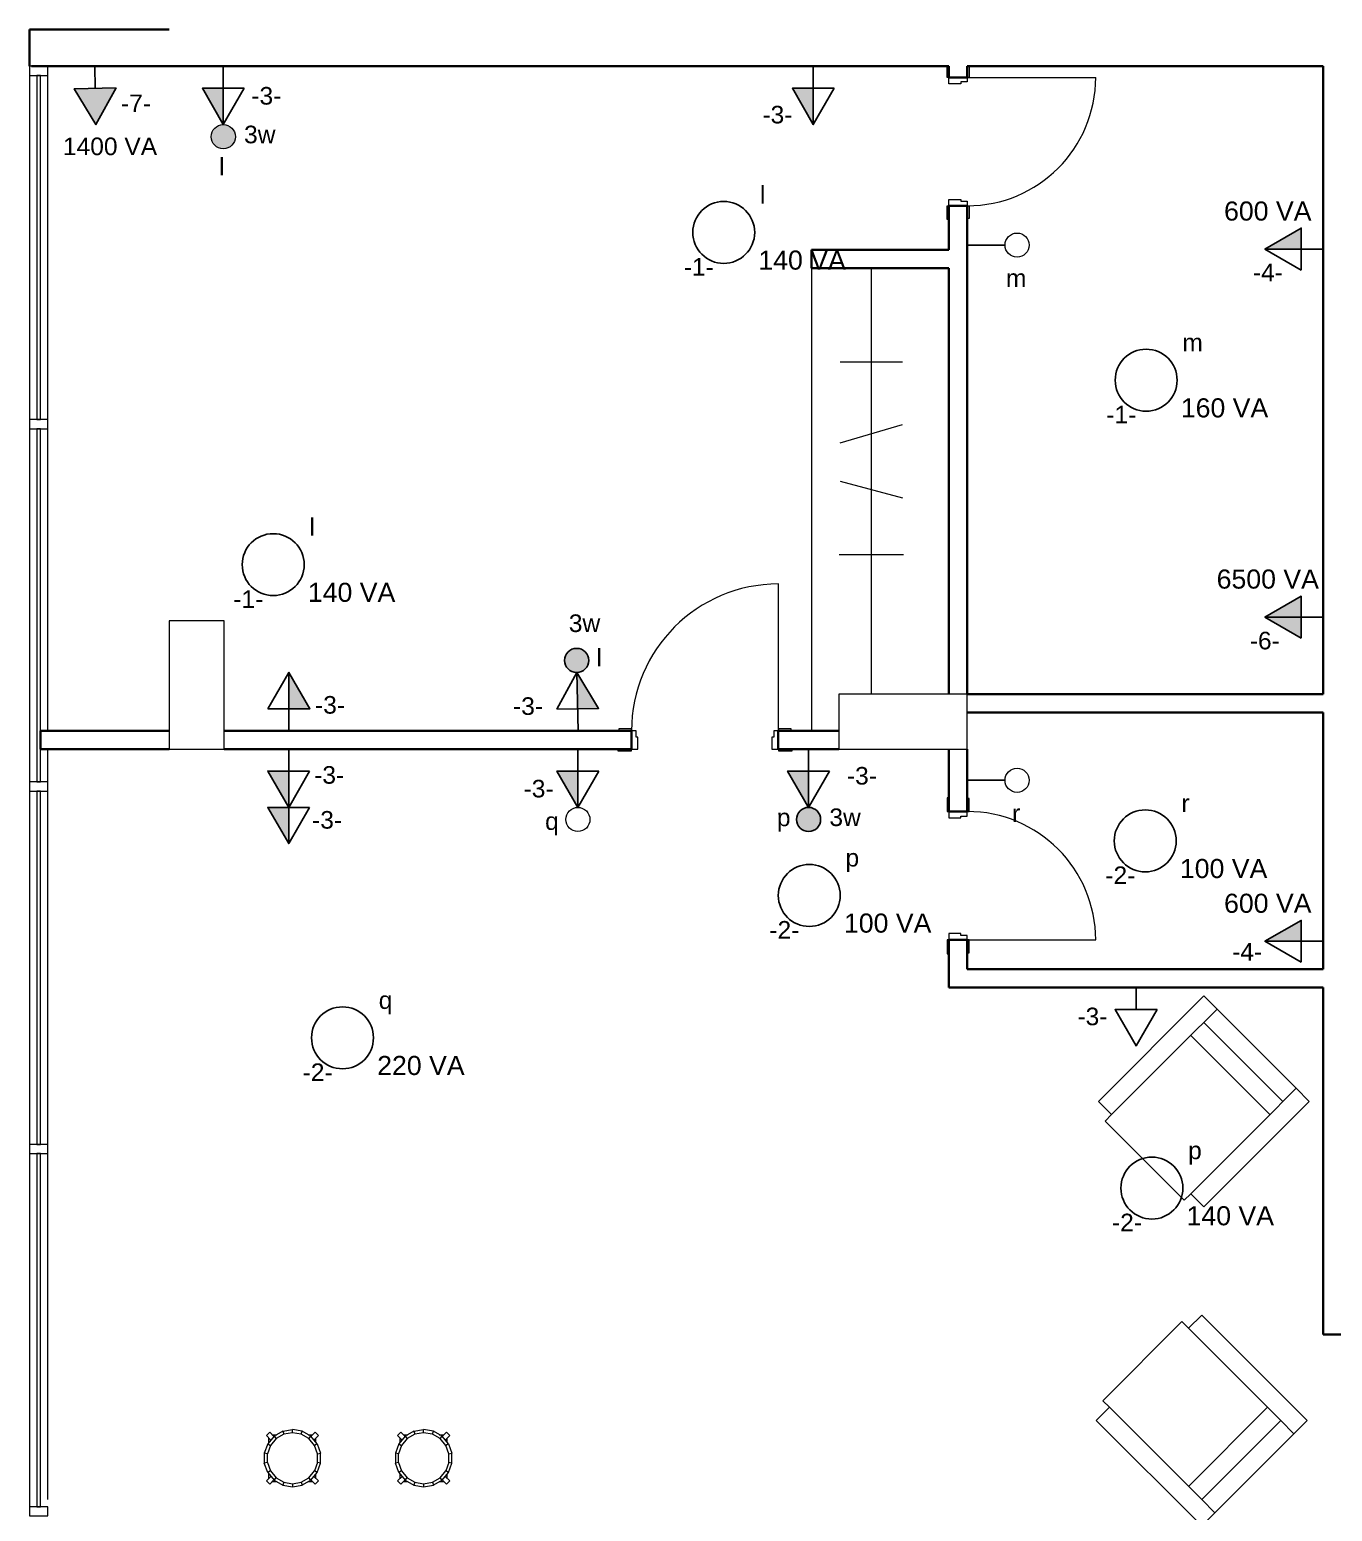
# Model space of a CAD drawing. Header units: metres. Extents: x -182 to 99, y 70 to 113.
# Drawn here: x -6.78 to 0.32, y 95.98 to 104.06 of the extents above; entities that cross this region are included whole.
import ezdxf

# ---------------------------------------------------------------- set-up
doc = ezdxf.new("R2010")
doc.units = ezdxf.units.M
doc.header["$LTSCALE"] = 0.01
for name, color, linetype, lineweight in [('A-DETL', 5, 'Continuous', 9), ('A-DOOR', 1, 'Continuous', 9), ('A-DOOR-FRAM', 1, 'Continuous', 13), ('A-GLAZ', 6, 'Continuous', 9), ('A-GLAZ-CWMG', 3, 'Continuous', 9), ('A-WALL', 2, 'Continuous', 9), ('G-IMPT', 1, 'Continuous', 9), ('I-FURN', 6, 'Continuous', 9), ('S-COLS', 6, 'Continuous', 9)]:
    doc.layers.add(name, color=color, linetype=linetype, lineweight=lineweight)
doc.layers.add('Elétrica', color=7, linetype='Continuous')
doc.layers.get('0').off()
doc.layers.get('I-FURN').off()
doc.styles.add('Arial', font='arial.ttf', dxfattribs={"height": 0.29506})
pattern_1 = [(0, (0, 0), (0, 6.985), [5.08, -1.905]), (90, (0, 0), (-6.985, 4e-16), [5.08, -1.905])]

# ---------------------------------------------------------------- blocks, each defined once
blk = doc.blocks.new('Puerta de 1 hoja - 80 x 210 cm-157248-Nivel 4')
at = {"layer": 'A-DOOR', "lineweight": 13}
blk.add_line((0.6669, 0.05), (0.6669, 0.85), dxfattribs=at)
blk.add_arc((0.6669, 0.05), 0.8, 90, 180, dxfattribs=at)
at = {"layer": 'A-DOOR-FRAM'}
for p, q in [((-0.1331, 0.06), (-0.2031, 0.06)), ((-0.2031, 0.06), (-0.2031, 0.05)), ((-0.1331, 0.05), (-0.1331, 0.06)), ((-0.1081, 0.05), (-0.1331, 0.05)), ((-0.1081, 0.015), (-0.1081, 0.05)), ((-0.0981, 0.015), (-0.1081, 0.015)), ((-0.0981, -0.05), (-0.0981, 0.015)), ((0.6419, 0.015), (0.6319, 0.015)), ((0.6319, 0.015), (0.6319, -0.05)), ((0.6669, 0.05), (0.6419, 0.05)), ((0.6419, 0.05), (0.6419, 0.015)), ((0.7369, 0.06), (0.6669, 0.06)), ((0.6669, 0.06), (0.6669, 0.05)), ((0.7369, 0.05), (0.7369, 0.06)), ((-0.2081, -0.05), (-0.2081, -0.06)), ((-0.2081, -0.06), (-0.1331, -0.06)), ((-0.1331, -0.06), (-0.1331, -0.05)), ((-0.1331, -0.05), (-0.0981, -0.05)), ((0.6319, -0.05), (0.6669, -0.05)), ((0.6669, -0.05), (0.6669, -0.06)), ((0.6669, -0.06), (0.7419, -0.06)), ((0.7419, -0.06), (0.7419, -0.05))]:
    blk.add_line(p, q, dxfattribs=at)
blk = doc.blocks.new('Seating25 - 12ZSTG25_dwg-262775-Nivel 4')
at = {"layer": 'G-IMPT'}
for p, q in [((-0.1418, 0.1238), (-0.1238, 0.1418)), ((-0.1171, 0.0992), (-0.1418, 0.1238)), ((-0.1002, 0.1194), (-0.135, 0.0779)), ((-0.1279, 0.0863), (-0.1279, 0.1099)), ((-0.1007, 0.1187), (-0.1238, 0.1418)), ((-0.0894, 0.1065), (-0.1204, 0.0695)), ((-0.1099, 0.1279), (-0.0854, 0.1279)), ((-0.0533, 0.1465), (-0.1002, 0.1194)), ((-0.1002, 0.1194), (-0.0894, 0.1065)), ((-0.0475, 0.1307), (-0.0894, 0.1065)), ((-0.0533, 0.1465), (0, 0.1558)), ((-0.0533, 0.1465), (-0.0475, 0.1307)), ((0, 0.139), (-0.0475, 0.1307)), ((0.0533, 0.1465), (0, 0.1558)), ((0, 0.139), (0, 0.1558)), ((0.0475, 0.1307), (0, 0.139)), ((0.0475, 0.1307), (0.0533, 0.1465)), ((0.0894, 0.1065), (0.0475, 0.1307)), ((0.1002, 0.1194), (0.0533, 0.1465)), ((0.0854, 0.1279), (0.1099, 0.1279)), ((0.0894, 0.1065), (0.1002, 0.1194)), ((0.1204, 0.0695), (0.0894, 0.1065)), ((0.135, 0.0779), (0.1002, 0.1194)), ((0.1007, 0.1187), (0.1238, 0.1418)), ((0.1171, 0.0992), (0.1418, 0.1238)), ((0.1238, 0.1418), (0.1418, 0.1238)), ((0.1279, 0.0863), (0.1279, 0.1099)), ((-0.135, 0.0779), (-0.1535, 0.0271)), ((-0.1535, 0.0271), (-0.1535, -0.0271)), ((-0.1369, 0.0241), (-0.1535, 0.0271)), ((-0.1204, 0.0695), (-0.1369, 0.0241)), ((-0.1369, -0.0241), (-0.1369, 0.0241)), ((-0.135, 0.0779), (-0.1204, 0.0695)), ((0.135, 0.0779), (0.1204, 0.0695)), ((0.1369, 0.0241), (0.1204, 0.0695)), ((0.135, 0.0779), (0.1535, 0.0271)), ((0.1369, 0.0241), (0.1535, 0.0271)), ((0.1369, -0.0241), (0.1369, 0.0241)), ((0.1535, -0.0271), (0.1535, 0.0271)), ((-0.1369, -0.0241), (-0.1535, -0.0271)), ((-0.135, -0.0779), (-0.1535, -0.0271)), ((-0.1369, -0.0241), (-0.1204, -0.0695)), ((-0.1204, -0.0695), (-0.135, -0.0779)), ((-0.135, -0.0779), (-0.1002, -0.1194)), ((-0.1204, -0.0695), (-0.0894, -0.1065)), ((0.0894, -0.1065), (0.1204, -0.0695)), ((0.1002, -0.1194), (0.135, -0.0779)), ((0.1369, -0.0241), (0.1204, -0.0695)), ((0.135, -0.0779), (0.1204, -0.0695)), ((0.135, -0.0779), (0.1535, -0.0271)), ((0.1535, -0.0271), (0.1369, -0.0241)), ((-0.1171, -0.0992), (-0.1418, -0.1238)), ((-0.1238, -0.1418), (-0.1418, -0.1238)), ((-0.1279, -0.1099), (-0.1279, -0.0863)), ((-0.1007, -0.1187), (-0.1238, -0.1418)), ((-0.0854, -0.1279), (-0.1099, -0.1279)), ((-0.1002, -0.1194), (-0.0894, -0.1065)), ((-0.1002, -0.1194), (-0.0533, -0.1465)), ((-0.0894, -0.1065), (-0.0475, -0.1307)), ((-0.0475, -0.1307), (-0.0533, -0.1465)), ((-0.0533, -0.1465), (0, -0.1558)), ((-0.0475, -0.1307), (0, -0.139)), ((0, -0.139), (0.0475, -0.1307)), ((0, -0.139), (0, -0.1558)), ((0, -0.1558), (0.0533, -0.1465)), ((0.0475, -0.1307), (0.0894, -0.1065)), ((0.0475, -0.1307), (0.0533, -0.1465)), ((0.1002, -0.1194), (0.0533, -0.1465)), ((0.1099, -0.1279), (0.0854, -0.1279)), ((0.1002, -0.1194), (0.0894, -0.1065)), ((0.1238, -0.1418), (0.1007, -0.1187)), ((0.1418, -0.1238), (0.1171, -0.0992)), ((0.1238, -0.1418), (0.1418, -0.1238)), ((0.1279, -0.1099), (0.1279, -0.0863))]:
    blk.add_line(p, q, dxfattribs=at)
blk = doc.blocks.new('Seating25 - Seating25-263138-Nivel 4')
blk.add_blockref('Seating25 - 12ZSTG25_dwg-262775-Nivel 4', (0, 0))
blk = doc.blocks.new('Pilar rectangular hormigón - 300 x 700 mm-506285-Nivel 4')
at = {"layer": 'S-COLS'}
for p, q in [((0.15, 0.35), (-0.15, 0.35)), ((-0.15, 0.35), (-0.15, -0.35)), ((0.15, -0.35), (0.15, 0.35)), ((-0.15, -0.35), (0.15, -0.35))]:
    blk.add_line(p, q, dxfattribs=at)
blk = doc.blocks.new('Puerta de 1 hoja - 70 x 210 cm-V17-Nivel 4')
at = {"layer": 'A-DOOR', "lineweight": 13}
blk.add_line((0.6169, -0.05), (0.6169, -0.75), dxfattribs=at)
blk.add_arc((0.6169, -0.05), 0.7, 180, 270, dxfattribs=at)
at = {"layer": 'A-DOOR-FRAM'}
for p, q in [((-0.1581, 0.06), (-0.0831, 0.06)), ((-0.1581, 0.05), (-0.1581, 0.06)), ((-0.0831, 0.06), (-0.0831, 0.05)), ((-0.0831, 0.05), (-0.0481, 0.05)), ((-0.0481, 0.05), (-0.0481, -0.015)), ((0.5819, -0.015), (0.5819, 0.05)), ((0.5819, 0.05), (0.6169, 0.05)), ((0.6169, 0.05), (0.6169, 0.06)), ((0.6169, 0.06), (0.677, 0.06)), ((-0.1531, -0.06), (-0.1531, -0.05)), ((-0.0831, -0.06), (-0.1531, -0.06)), ((-0.0831, -0.05), (-0.0831, -0.06)), ((-0.0581, -0.05), (-0.0831, -0.05)), ((-0.0581, -0.015), (-0.0581, -0.05)), ((-0.0481, -0.015), (-0.0581, -0.015)), ((0.5919, -0.015), (0.5819, -0.015)), ((0.5919, -0.05), (0.5919, -0.015)), ((0.6169, -0.05), (0.5919, -0.05)), ((0.6169, -0.06), (0.6169, -0.05)), ((0.677, -0.06), (0.6169, -0.06))]:
    blk.add_line(p, q, dxfattribs=at)
blk = doc.blocks.new('Puerta de 1 hoja - 70 x 210 cm-V18-Nivel 4')
at = {"layer": 'A-DOOR', "lineweight": 13}
blk.add_line((0.6169, 0.05), (0.6169, 0.75), dxfattribs=at)
blk.add_arc((0.6169, 0.05), 0.7, 90, 180, dxfattribs=at)
at = {"layer": 'A-DOOR-FRAM'}
for p, q in [((-0.0831, 0.06), (-0.1531, 0.06)), ((-0.1531, 0.06), (-0.1531, 0.05)), ((-0.0831, 0.05), (-0.0831, 0.06)), ((-0.0581, 0.05), (-0.0831, 0.05)), ((-0.0581, 0.015), (-0.0581, 0.05)), ((-0.0481, 0.015), (-0.0581, 0.015)), ((-0.0481, -0.05), (-0.0481, 0.015)), ((0.5919, 0.015), (0.5819, 0.015)), ((0.5819, 0.015), (0.5819, -0.05)), ((0.6169, 0.05), (0.5919, 0.05)), ((0.5919, 0.05), (0.5919, 0.015)), ((0.6869, 0.06), (0.6169, 0.06)), ((0.6169, 0.06), (0.6169, 0.05)), ((0.6869, 0.05), (0.6869, 0.06)), ((-0.1581, -0.05), (-0.1581, -0.06)), ((-0.1581, -0.06), (-0.0831, -0.06)), ((-0.0831, -0.06), (-0.0831, -0.05)), ((-0.0831, -0.05), (-0.0481, -0.05)), ((0.5819, -0.05), (0.6169, -0.05)), ((0.6169, -0.05), (0.6169, -0.06)), ((0.6169, -0.06), (0.6919, -0.06)), ((0.6919, -0.06), (0.6919, -0.05))]:
    blk.add_line(p, q, dxfattribs=at)
blk = doc.blocks.new('Montante rectangular - Montante rectangular - 5 x 10 cm-563066-Nivel 4')
at = {"layer": 'A-GLAZ-CWMG', "lineweight": 13}
for p, q in [((-0.05, 0.05), (0, 0.05)), ((-0.05, -0.05), (-0.05, 0.05)), ((0, 0.05), (0, -0.05)), ((0, -0.05), (-0.05, -0.05))]:
    blk.add_line(p, q, dxfattribs=at)
blk = doc.blocks.new('Panel de sistema - Acristalado 2-563068-Nivel 4')
at = {"layer": 'A-GLAZ'}
for p, q in [((0.9626, 0.01), (-0.9626, 0.01)), ((-0.9626, 0.01), (-0.9626, -0.01)), ((0.9626, -0.01), (0.9626, 0.01)), ((-0.9626, -0.01), (0.9626, -0.01))]:
    blk.add_line(p, q, dxfattribs=at)
blk = doc.blocks.new('Panel de sistema - Acristalado 2-563065-Nivel 4')
at = {"layer": 'A-GLAZ'}
for p, q in [((0.9376, 0.01), (-0.9376, 0.01)), ((-0.9376, 0.01), (-0.9376, -0.01)), ((0.9376, -0.01), (0.9376, 0.01)), ((-0.9376, -0.01), (0.9376, -0.01))]:
    blk.add_line(p, q, dxfattribs=at)
blk = doc.blocks.new('Montante rectangular - Montante rectangular - 5 x 10 cm-563062-Nivel 4')
at = {"layer": 'A-GLAZ-CWMG', "lineweight": 13}
for p, q in [((-0.025, 0.05), (0.025, 0.05)), ((-0.025, -0.05), (-0.025, 0.05)), ((0.025, 0.05), (0.025, -0.05)), ((0.025, -0.05), (-0.025, -0.05))]:
    blk.add_line(p, q, dxfattribs=at)
blk = doc.blocks.new('Montante rectangular - Montante rectangular - 5 x 10 cm-V36-Nivel 4')
at = {"layer": 'A-GLAZ-CWMG'}
for p, q in [((-9.337, 0.402), (-9.337, -1.5231)), ((-9.237, -1.4837), (-9.237, 0.402))]:
    blk.add_line(p, q, dxfattribs=at)
blk = doc.blocks.new('Montante rectangular - Montante rectangular - 5 x 10 cm-562963-Nivel 4')
at = {"layer": 'A-GLAZ-CWMG'}
for p, q in [((-9.337, -5.5234), (-9.337, -7.4486)), ((-9.237, -7.4486), (-9.237, -5.5234))]:
    blk.add_line(p, q, dxfattribs=at)
blk = doc.blocks.new('Montante rectangular - Montante rectangular - 5 x 10 cm-V37-Nivel 4')
at = {"layer": 'A-GLAZ-CWMG'}
for p, q in [((-9.337, 4.3523), (-9.337, 2.4272)), ((-9.237, 2.7063), (-9.237, 4.3523)), ((-9.237, 2.4272), (-9.237, 2.6063))]:
    blk.add_line(p, q, dxfattribs=at)
blk = doc.blocks.new('Montante rectangular - Montante rectangular - 5 x 10 cm-562962-Nivel 4')
at = {"layer": 'A-GLAZ-CWMG'}
for p, q in [((-9.337, -7.4986), (-9.337, -9.3737)), ((-9.237, -9.3737), (-9.237, -7.4986))]:
    blk.add_line(p, q, dxfattribs=at)
blk = doc.blocks.new('Couch01 - 12ZCOU01_dwg-205772-Nivel 4')
at = {"layer": 'G-IMPT'}
for p, q in [((0, 0.3048), (0, 0.4064)), ((0, 0.4064), (0.8128, 0.4064)), ((0, 0.4064), (0, 0.3048)), ((0, 0.4064), (0.8128, 0.4064)), ((0.8128, 0.3048), (0.8128, 0.4064)), ((0.8128, 0.4064), (0.8128, 0.3048)), ((0, -0.3048), (0, 0.3048)), ((0, 0.3048), (0.1016, 0.3048)), ((0, -0.3048), (0, 0.3048)), ((0.1016, 0.3048), (0, 0.3048)), ((0.1016, -0.3048), (0.1016, 0.3048)), ((0.1016, -0.3048), (0.1016, 0.3048)), ((0.1016, 0.3048), (0.1577, 0.3048)), ((0.1016, 0.3048), (0.1577, 0.3048)), ((0.1577, 0.3048), (0.8128, 0.3048)), ((0.8128, 0.3048), (0.1577, 0.3048)), ((0.2032, 0.3048), (0.2032, -0.3048)), ((0.2032, -0.3048), (0.2032, 0.3048)), ((0.8128, 0.3048), (0.8636, 0.3048)), ((0.8128, 0.3048), (0.8636, 0.3048)), ((0.8636, 0.3048), (0.8636, -0.3048)), ((0.8636, 0.3048), (0.8636, -0.3048)), ((0, -0.3048), (0, -0.4064)), ((0, -0.3048), (0.1016, -0.3048)), ((0, -0.3048), (0, -0.4064)), ((0, -0.3048), (0.1016, -0.3048)), ((0.1016, -0.3048), (0.1577, -0.3048)), ((0.1016, -0.3048), (0.1577, -0.3048)), ((0.8128, -0.3048), (0.1577, -0.3048)), ((0.8128, -0.3048), (0.1577, -0.3048)), ((0.8128, -0.3048), (0.8128, -0.4064)), ((0.8128, -0.3048), (0.8636, -0.3048)), ((0.8128, -0.3048), (0.8128, -0.4064)), ((0.8128, -0.3048), (0.8636, -0.3048)), ((0.8128, -0.4064), (0, -0.4064)), ((0, -0.4064), (0.8128, -0.4064))]:
    blk.add_line(p, q, dxfattribs=at)
blk = doc.blocks.new('Couch01 - Couch01-492932-Nivel 4')
at = {"extrusion": (0, 0, -1), "zscale": -1, "rotation": 180}
blk.add_blockref('Couch01 - 12ZCOU01_dwg-205772-Nivel 4', (0, 0), dxfattribs=at)

msp = doc.modelspace()

# ---------------------------------------------------------------- hatches: boundary and pattern name
at = {"layer": 'Elétrica'}
h = msp.add_hatch(color=256, dxfattribs=at)
h.set_gradient(color1=(255, 255, 255), tint=1)
h.paths.add_polyline_path([(-6.3122, 103.7396), (-6.5405, 103.7351), (-6.4225, 103.5396)])
h.paths.add_polyline_path([(-5.6625, 103.4737, 1), (-5.7941, 103.4737, 1)])
h.paths.add_polyline_path([(-3.7363, 100.6193, 1), (-3.8679, 100.6193, 1)])
for points in [[(-5.7283, 103.5395), (-5.7283, 103.7373), (-5.8425, 103.7373)], [(-2.5123, 103.5395), (-2.5123, 103.7373), (-2.6265, 103.7373)], [(-0.0505, 102.861), (0.1473, 102.861), (0.1473, 102.9752)], [(-0.0505, 100.8552), (0.1473, 100.8552), (0.1473, 100.9694)], [(0.1473, 100.741), (0.1473, 100.8552), (-0.0505, 100.8552)], [(-5.3706, 100.5536), (-5.3706, 100.3558), (-5.2564, 100.3558)], [(-3.8008, 100.5535), (-3.7969, 100.3558), (-3.6827, 100.358)], [(-5.3719, 99.8183), (-5.3719, 100.0161), (-5.486, 100.0161)], [(-2.5379, 99.8183), (-2.5379, 100.0161), (-2.652, 100.0161)], [(-5.3719, 99.6206), (-5.3719, 99.8183), (-5.486, 99.8183)], [(-0.0505, 99.0883), (0.1473, 99.0883), (0.1473, 99.2025)]]:
    msp.add_hatch(color=256, dxfattribs=at).paths.add_polyline_path(points)
at = {"layer": 'Elétrica', "ltscale": 0.5}
h = msp.add_hatch(dxfattribs=at)
h.set_pattern_fill('ANGLE', color=256)
h.set_pattern_definition(pattern_1)
h.paths.add_polyline_path([(-5.6625, 103.4737, 1), (-5.7941, 103.4737, 1)])
h = msp.add_hatch(dxfattribs=at)
h.set_pattern_fill('ANGLE', color=256)
h.set_pattern_definition(pattern_1)
h.paths.add_polyline_path([(-2.472, 99.7525, 1), (-2.6037, 99.7525, 1)])
h.paths.add_polyline_path([(-3.8679, 100.6193, 1), (-3.7363, 100.6193, 1)])
at = {"layer": 'Elétrica'}
h = msp.add_hatch(color=256, dxfattribs=at)
h.set_gradient(color1=(255, 255, 255), tint=1)
h.paths.add_polyline_path([(0.6095, 95.3718, 1), (0.4779, 95.3718, 1)])
h.paths.add_polyline_path([(-2.6155, 95.8851, 0.418751), (-2.6823, 95.8193, 0.420008), (-2.6152, 95.7535)])
h.paths.add_polyline_path([(-2.472, 99.7525, 1), (-2.6037, 99.7525, 1)])
h.paths.add_polyline_path([(-3.7955, 99.8183), (-3.7955, 100.0161), (-3.9097, 100.0161)])

# ---------------------------------------------------------------- linework, layer by layer
at = {"layer": 'A-DETL'}
for p, q in [((-2.5229, 102.757), (-2.5229, 100.2359)), ((-2.1941, 100.4359), (-2.1941, 102.757)), ((-2.3659, 102.247), (-2.0259, 102.247)), ((-2.3659, 101.8059), (-2.0259, 101.9059)), ((-2.3659, 101.5959), (-2.0259, 101.5048)), ((-2.3709, 101.1959), (-2.0209, 101.1959))]:
    msp.add_line(p, q, dxfattribs=at)
at = {"layer": 'A-WALL', "color": 7, "lineweight": 35}
for p, q in [((-6.0229, 104.0572), (-6.7839, 104.0572)), ((-6.7839, 104.0572), (-6.7839, 103.8572)), ((-6.7729, 103.8572), (-1.7729, 103.8572)), ((-1.7729, 103.8572), (-1.7729, 103.797)), ((-1.6729, 103.8572), (0.2671, 103.8572)), ((-1.6729, 103.797), (-1.6729, 103.8572)), ((0.2671, 103.8572), (0.2671, 100.4359)), ((-1.7729, 103.797), (-1.6729, 103.797)), ((-1.6729, 103.097), (-1.7729, 103.097)), ((-1.7729, 103.097), (-1.7729, 102.857)), ((-1.6729, 100.4359), (-1.6729, 103.097)), ((-1.7729, 102.857), (-2.5229, 102.857)), ((-2.5229, 102.857), (-2.5229, 102.757)), ((-2.5229, 102.757), (-1.7729, 102.757)), ((-1.7729, 102.757), (-1.7729, 100.4359)), ((0.2671, 100.4359), (-1.6729, 100.4359)), ((-1.6729, 100.3359), (0.2671, 100.3359)), ((0.2671, 100.3359), (0.2671, 98.9359)), ((-6.0229, 100.2359), (-6.7239, 100.2359)), ((-6.7239, 100.2359), (-6.7239, 100.1359)), ((-3.5029, 100.2359), (-5.7229, 100.2359)), ((-3.5029, 100.1359), (-3.5029, 100.2359)), ((-2.3729, 100.2359), (-2.7029, 100.2359)), ((-2.7029, 100.2359), (-2.7029, 100.1359)), ((-6.7239, 100.1359), (-6.0229, 100.1359)), ((-5.7229, 100.1359), (-3.5029, 100.1359)), ((-2.7029, 100.1359), (-2.3729, 100.1359)), ((-1.7729, 100.1359), (-1.7729, 99.7959)), ((-1.6729, 99.7959), (-1.6729, 100.1359)), ((-1.7729, 99.7959), (-1.6729, 99.7959)), ((-1.6729, 99.0959), (-1.7729, 99.0959)), ((-1.7729, 99.0959), (-1.7729, 98.8359)), ((-1.6729, 98.9359), (-1.6729, 99.0959)), ((0.2671, 98.9359), (-1.6729, 98.9359)), ((-1.7729, 98.8359), (0.2671, 98.8359)), ((0.2671, 98.8359), (0.2671, 96.9459)), ((0.2671, 96.9459), (0.9271, 96.9459))]:
    msp.add_line(p, q, dxfattribs=at)
at = {"layer": 'Elétrica'}
for p, q in [((-6.4287, 103.8572), (-6.4264, 103.7373)), ((-5.7283, 103.8572), (-5.7283, 103.7373)), ((-2.5123, 103.8572), (-2.5123, 103.7373)), ((-5.7283, 103.7373), (-5.7283, 103.5395)), ((-2.5123, 103.7373), (-2.5123, 103.5395)), ((-1.4672, 102.8829), (-1.6729, 102.8829)), ((0.2671, 102.861), (-0.0505, 102.861)), ((0.2671, 100.8552), (-0.0505, 100.8552)), ((-5.3706, 100.3558), (-5.3706, 100.5536)), ((-3.7945, 100.2359), (-3.8008, 100.5535)), ((-5.3706, 100.2359), (-5.3706, 100.3558)), ((-5.3719, 100.1359), (-5.3719, 100.0161)), ((-3.7955, 100.1359), (-3.7955, 100.0161)), ((-2.5379, 100.1359), (-2.5379, 100.0161)), ((-5.3719, 100.0161), (-5.3719, 99.8183)), ((-2.5379, 100.0161), (-2.5379, 99.8183)), ((-1.4672, 99.9659), (-1.6729, 99.9659)), ((-5.3719, 99.8183), (-5.3719, 99.6206)), ((0.2671, 99.0883), (-0.0505, 99.0883)), ((-0.7529, 98.8359), (-0.7529, 98.7161))]:
    msp.add_line(p, q, dxfattribs=at)
at = {"layer": 'Elétrica', "ltscale": 0.5}
msp.add_line((-3.7955, 99.8183), (-3.7955, 100.0161), dxfattribs=at)
at = {"layer": 'Elétrica'}
for points in [[(-6.3122, 103.7396), (-6.4225, 103.5396), (-6.5405, 103.7351)], [(-5.6141, 103.7373), (-5.7283, 103.5395), (-5.8425, 103.7373)], [(-2.3981, 103.7373), (-2.5123, 103.5395), (-2.6265, 103.7373)], [(0.1473, 102.7468), (-0.0505, 102.861), (0.1473, 102.9752)], [(0.1473, 100.741), (-0.0505, 100.8552), (0.1473, 100.9694)], [(-5.4847, 100.3558), (-5.3706, 100.5536), (-5.2564, 100.3558)], [(-3.911, 100.3535), (-3.8008, 100.5535), (-3.6827, 100.358)], [(-5.2577, 100.0161), (-5.3719, 99.8183), (-5.486, 100.0161)], [(-3.6813, 100.0161), (-3.7955, 99.8183), (-3.9097, 100.0161)], [(-2.4237, 100.0161), (-2.5379, 99.8183), (-2.652, 100.0161)], [(-5.2577, 99.8183), (-5.3719, 99.6206), (-5.486, 99.8183)], [(0.1473, 98.9741), (-0.0505, 99.0883), (0.1473, 99.2025)], [(-0.6387, 98.7161), (-0.7529, 98.5183), (-0.867, 98.7161)]]:
    msp.add_lwpolyline(points, close=True, dxfattribs=at)
at = {"layer": 'Elétrica', "lineweight": 20}
for centre in [(-5.7283, 103.4737), (-1.4014, 102.8829), (-1.4014, 99.9659), (-3.7955, 99.7525)]:
    msp.add_circle(centre, 0.0658, dxfattribs=at)
at = {"layer": 'Elétrica'}
for centre, radius in [((-3.0006, 102.9519), 0.1688), ((-0.6979, 102.1466), 0.1688), ((-5.4561, 101.1413), 0.1688), ((-3.8021, 100.6193), 0.0658), ((-2.5379, 99.7525), 0.0658), ((-0.7029, 99.6359), 0.1688), ((-2.5341, 99.3384), 0.1688), ((-5.0784, 98.5624), 0.1688), ((-0.6666, 97.7434), 0.1688)]:
    msp.add_circle(centre, radius, dxfattribs=at)

# ---------------------------------------------------------------- block references
at = {"layer": 'A-DOOR'}
for name, p, rotation in [('Puerta de 1 hoja - 70 x 210 cm-V17-Nivel 4', (-1.7229, 103.1801), 89.9999999999999), ('Puerta de 1 hoja - 70 x 210 cm-V18-Nivel 4', (-1.7229, 99.7128), 269.9999999999999)]:
    msp.add_blockref(name, p, dxfattribs=dict(at, rotation=rotation))
msp.add_blockref('Puerta de 1 hoja - 80 x 210 cm-157248-Nivel 4', (-3.3697, 100.1859), dxfattribs=at)
at = {"layer": 'A-GLAZ', "rotation": 89.9999999999999}
for name, p in [('Panel de sistema - Acristalado 2-563065-Nivel 4', (-6.7339, 102.8696)), ('Panel de sistema - Acristalado 2-563068-Nivel 4', (-6.7339, 100.9194)), ('Panel de sistema - Acristalado 2-563068-Nivel 4', (-6.7339, 98.9443)), ('Panel de sistema - Acristalado 2-563068-Nivel 4', (-6.7339, 96.9691))]:
    msp.add_blockref(name, p, dxfattribs=at)
at = {"layer": 'A-GLAZ-CWMG', "extrusion": (0, 0, -1), "rotation": 90.00000000000004}
for name, p in [('Montante rectangular - Montante rectangular - 5 x 10 cm-563066-Nivel 4', (6.7339, 103.8572)), ('Montante rectangular - Montante rectangular - 5 x 10 cm-563062-Nivel 4', (6.7339, 101.907)), ('Montante rectangular - Montante rectangular - 5 x 10 cm-563062-Nivel 4', (6.7339, 99.9319)), ('Montante rectangular - Montante rectangular - 5 x 10 cm-563062-Nivel 4', (6.7339, 97.9567)), ('Montante rectangular - Montante rectangular - 5 x 10 cm-563062-Nivel 4', (6.7339, 95.9816))]:
    msp.add_blockref(name, p, dxfattribs=at)
at = {"layer": 'A-GLAZ-CWMG'}
for name, p in [('Montante rectangular - Montante rectangular - 5 x 10 cm-562962-Nivel 4', (2.5531, 111.3057)), ('Montante rectangular - Montante rectangular - 5 x 10 cm-V37-Nivel 4', (2.5531, 97.5297)), ('Montante rectangular - Montante rectangular - 5 x 10 cm-562963-Nivel 4', (2.5531, 105.4303)), ('Montante rectangular - Montante rectangular - 5 x 10 cm-V36-Nivel 4', (2.5531, 97.5297))]:
    msp.add_blockref(name, p, dxfattribs=at)
at = {"layer": 'I-FURN'}
for p, rotation in [((-0.0959, 98.503), 224.9999999999983), ((-0.1079, 96.1894), 134.9999999999984)]:
    msp.add_blockref('Couch01 - Couch01-492932-Nivel 4', p, dxfattribs=dict(at, rotation=rotation))
for p in [(-5.3513, 96.2713), (-4.6361, 96.2713)]:
    msp.add_blockref('Seating25 - Seating25-263138-Nivel 4', p, dxfattribs=at)
at = {"layer": 'S-COLS'}
msp.add_blockref('Pilar rectangular hormigón - 300 x 700 mm-506285-Nivel 4', (-5.8729, 100.4859), dxfattribs=at)
at = {"layer": 'S-COLS', "rotation": 269.9999999999996}
msp.add_blockref('Pilar rectangular hormigón - 300 x 700 mm-506285-Nivel 4', (-2.0229, 100.2859), dxfattribs=at)

# ---------------------------------------------------------------- texts
at = {"layer": 'Elétrica', "lineweight": 20, "style": 'Arial'}
for s, height, p in [('-7-', 0.09589, (-6.2858, 103.6076)), ('-3-', 0.09589, (-5.5755, 103.6486)), ('-3-', 0.09589, (-2.7896, 103.546)), ('3w', 0.09589, (-5.615, 103.4378)), ('1400 VA', 0.09589, (-6.6026, 103.3731)), ('l', 0.0959, (-5.7515, 103.2628)), ('l', 0.0959, (-2.8032, 103.1093)), ('-1-', 0.09589, (-3.2183, 102.7164)), ('-4-', 0.09589, (-0.1162, 102.6859)), ('m', 0.0959, (-0.5005, 102.304)), ('-1-', 0.09589, (-0.9155, 101.9111)), ('l', 0.0959, (-5.2587, 101.2987)), ('-1-', 0.09589, (-5.6738, 100.9058)), ('-6-', 0.09589, (-0.1331, 100.6795)), ('-3-', 0.09589, (-5.2283, 100.3292)), ('-3-', 0.09589, (-4.1491, 100.3224)), ('-3-', 0.09589, (-5.233, 99.9473)), ('-3-', 0.09589, (-2.329, 99.9427)), ('-3-', 0.09589, (-4.0914, 99.8726)), ('r', 0.0959, (-0.5055, 99.7934)), ('-3-', 0.09589, (-5.2444, 99.7025)), ('q', 0.0959, (-3.9741, 99.6955)), ('p', 0.0959, (-2.7109, 99.7157)), ('p', 0.0959, (-2.3367, 99.4959)), ('-2-', 0.09589, (-0.9205, 99.4005)), ('-2-', 0.09589, (-2.7518, 99.103)), ('-4-', 0.09589, (-0.2294, 98.9834)), ('q', 0.0959, (-4.881, 98.7198)), ('-3-', 0.09589, (-1.0726, 98.6311)), ('-2-', 0.09589, (-5.296, 98.327)), ('p', 0.0959, (-0.4692, 97.9009)), ('-2-', 0.09589, (-0.8843, 97.508))]:
    msp.add_text(s, height=height, dxfattribs=at).set_placement(p)
at = {"layer": 'Elétrica', "style": 'Arial'}
for s, height, p in [('3w', 0.09589, (-3.8449, 100.7742)), ('l', 0.0959, (-3.6942, 100.5865)), ('3w', 0.09589, (-2.4246, 99.7166))]:
    msp.add_text(s, height=height, dxfattribs=at).set_placement(p)
at = {"layer": 'Elétrica', "lineweight": 20, "width": 0.595396, "attachment_point": 8, "style": 'Arial'}
for s, insert, char_height in [('{\\H0.0275x;\\P\\P}600 VA', (-0.0349, 103.015), 0.104025), ('{\\H0.0275x;\\P\\P}140 VA', (-2.5733, 102.7476), 0.104025), ('{\\H0.0275x;\\P}m', (-1.4065, 102.6552), 0.095887), ('{\\H0.0275x;\\P\\P}160 VA', (-0.2706, 101.9423), 0.104025), ('{\\H0.0275x;\\P\\P}6500 VA', (-0.0349, 101.0092), 0.104025), ('{\\H0.0275x;\\P\\P}140 VA', (-5.0289, 100.937), 0.104025), ('{\\H0.0275x;\\P}r', (-1.4065, 99.7383), 0.095887), ('{\\H0.0275x;\\P\\P}100 VA', (-0.2756, 99.4317), 0.104025), ('{\\H0.0275x;\\P\\P}600 VA', (-0.0349, 99.2423), 0.104025), ('{\\H0.0275x;\\P\\P}100 VA', (-2.1068, 99.1342), 0.104025), ('{\\H0.0275x;\\P\\P}220 VA', (-4.6511, 98.3582), 0.104025), ('{\\H0.0275x;\\P\\P}140 VA', (-0.2393, 97.5392), 0.104025)]:
    msp.add_mtext(s, dxfattribs=dict(at, insert=insert, char_height=char_height))

doc.saveas('drawing.dxf')
